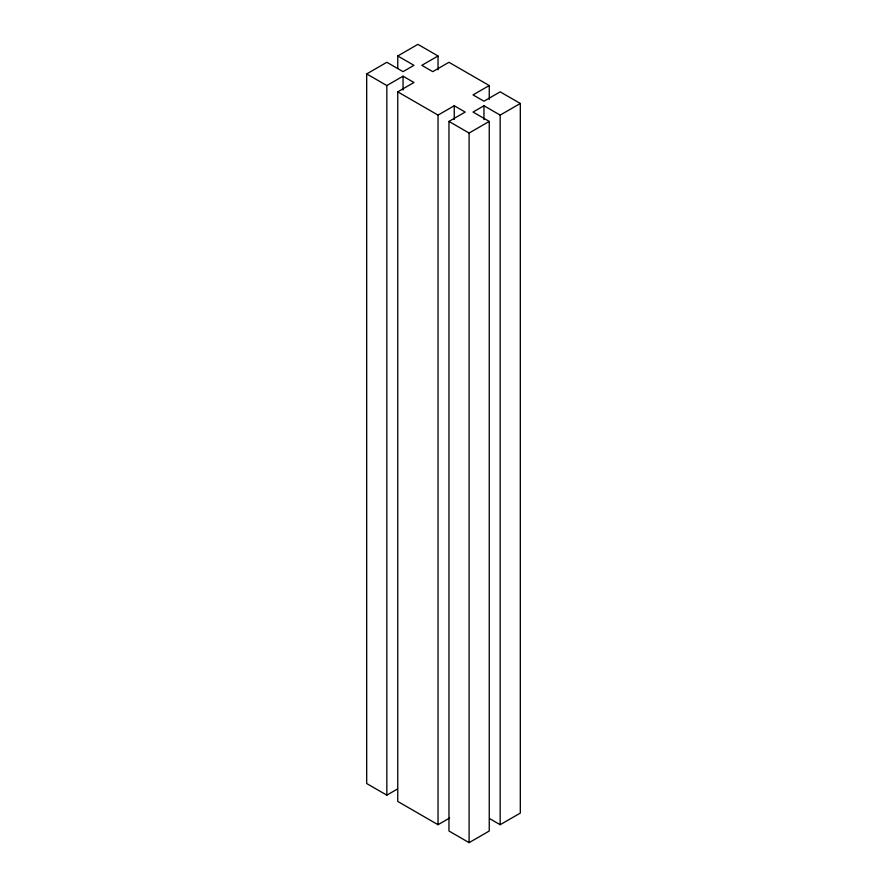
<?xml version="1.0" encoding="UTF-8"?>
<svg xmlns="http://www.w3.org/2000/svg" width="887" height="887" viewBox="0 0 887 887"><rect width="100%" height="100%" fill="white"/><g stroke="black" fill="none" stroke-linecap="round" stroke-linejoin="round"><path stroke-width="1.33" d="M397.254 789.131L386.832 795.151L366.686 783.52L366.686 73.92L386.832 62.29L403.042 71.647L413.963 65.339L397.753 55.981L397.753 68.432M397.753 55.981L417.899 44.35L438.034 55.981L438.034 69.807M366.686 73.92L386.832 85.551L403.042 76.182L413.963 82.491L397.753 91.849L397.753 801.449L438.034 824.71L449.62 818.025M438.034 55.981L421.824 65.339L432.745 71.647L448.966 62.29L489.247 85.551L489.247 99.377M397.753 91.849L438.034 115.11L454.255 105.753L465.176 112.061L448.966 121.419L448.966 831.019L469.101 842.65L489.247 831.019L489.247 121.419L473.037 112.061L483.958 105.753L500.168 115.11L520.314 103.48L520.314 813.08L500.168 824.71L489.746 818.69M489.247 85.551L473.037 94.909L483.958 101.218L500.168 91.849L520.314 103.48M448.966 121.419L469.101 133.05L489.247 121.419M500.168 115.11L500.168 824.71M483.958 105.753L483.958 119.579M469.101 133.05L469.101 842.65M454.255 105.753L454.255 119.579M438.034 115.11L438.034 824.71M403.042 76.182L403.042 90.019M386.832 85.551L386.832 795.151"/></g></svg>
